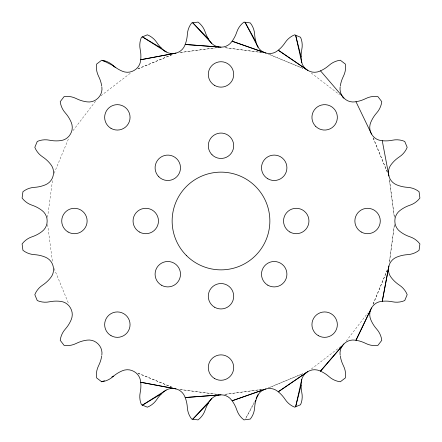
<?xml version="1.0" encoding="UTF-8"?>
<svg xmlns="http://www.w3.org/2000/svg" width="442" height="442" viewBox="0 0 442 442"><rect width="100%" height="100%" fill="white"/><g stroke="black" fill="none" stroke-linecap="round" stroke-linejoin="round"><path stroke-width="0.33" stroke-dasharray="2.21 1.66" d="M394.386 224.409L389.363 262.581L394.446 224.58M47.554 217.42L52.631 179.402M373.125 304.107L387.336 269.802M54.128 173.286L68.875 137.876M373.125 304.124L387.347 269.979M254.559 401.529L245.653 418.557L254.266 403.17M72.985 130.644L95.826 100.875M346.174 341.125L367.772 312.98M100.875 95.826L130.644 72.985M311.356 369.015L341.125 346.174M137.876 68.875L172.021 54.653M268.714 387.872L302.858 373.656L268.532 387.861M137.893 68.875L172.198 54.664M217.42 47.554L179.402 52.631L217.591 47.614M224.58 394.446L262.598 389.369L224.409 394.386M262.432 52.537L224.398 47.603L262.581 52.637M179.568 389.463L217.602 394.397L179.419 389.363M302.726 68.217L268.526 54.128L302.836 68.35M138.009 373.258L172.209 387.347M137.893 373.125L172.198 387.336M311.19 72.963L339.555 94.732M373.125 137.893L387.336 172.198M373.258 138.009L387.347 172.209M54.128 268.526L68.742 303.991M389.363 179.419L394.386 217.591L389.463 179.568M47.603 224.398L52.537 262.432"/><path stroke-width="0.66" d="M388.518 267.99L382.253 301.278L388.916 265.99A13.696 13.288 41.3 0 1 396.662 257.156A33.614 33.614 0 0 1 407.579 254.653A20.52 20.52 0 0 0 419.066 250.305L419.9 243.956A20.52 20.52 0 0 0 409.933 236.785A33.614 33.614 0 0 1 400.038 231.542A13.696 13.288 -26.3 0 1 394.839 221A13.696 13.288 26.3 0 1 400.038 210.458A33.614 33.614 0 0 1 409.933 205.215A20.52 20.52 0 0 0 419.9 198.044L419.066 191.695A20.52 20.52 0 0 0 407.579 187.347A33.614 33.614 0 0 1 396.662 184.844A13.696 13.288 -41.3 0 1 388.916 176.01L382.253 140.722M340.279 355.981L340.627 357.821A33.614 33.614 0 0 0 343.434 365.761A20.52 20.52 0 0 1 345.412 377.877L340.329 381.777A20.52 20.52 0 0 1 329.135 376.728A33.614 33.614 0 0 0 319.649 370.777A13.696 13.288 86.3 0 0 307.919 371.545A13.696 13.288 33.7 0 0 301.787 379.324L301.389 381.319A33.614 33.614 0 0 0 301.798 392.513A20.52 20.52 0 0 1 300.571 404.728L294.654 407.181A20.52 20.52 0 0 1 285.145 399.408A33.614 33.614 0 0 0 277.521 391.209A13.696 13.288 -78.7 0 0 265.99 388.916L232.105 400.789L264.062 389.568M301.787 379.324L295.643 406.784L301.107 385.059M370.645 309.743L355.981 340.279L371.545 307.919A13.696 13.288 56.2 0 1 381.319 301.389A33.614 33.614 0 0 1 392.513 301.798A20.52 20.52 0 0 0 404.728 300.571L407.181 294.654A20.52 20.52 0 0 0 399.408 285.145A33.614 33.614 0 0 1 391.209 277.521A13.696 13.288 -11.3 0 1 388.916 265.99M218.967 394.971L185.192 397.535L221 394.839A13.696 13.288 -63.8 0 1 231.542 400.038A33.614 33.614 0 0 1 236.785 409.933A20.52 20.52 0 0 0 243.956 419.9L250.305 419.066A20.52 20.52 0 0 0 254.653 407.579A33.614 33.614 0 0 1 257.156 396.662L258.056 394.839L256.145 398.485M255.255 401.391L255.912 400.203M342.578 345.451L320.511 371.147L343.92 343.92A13.696 13.288 71.3 0 1 355.053 340.141A33.614 33.614 0 0 1 365.761 343.434A20.52 20.52 0 0 0 377.877 345.412L381.777 340.329A20.52 20.52 0 0 0 376.728 329.135A33.614 33.614 0 0 1 370.777 319.649A13.696 13.288 3.8 0 1 371.545 307.919M221 394.839A13.696 13.288 63.8 0 0 211.801 398.507L210.458 400.038A33.614 33.614 0 0 0 205.215 409.933A20.52 20.52 0 0 1 198.044 419.9L191.695 419.066A20.52 20.52 0 0 1 187.347 407.579A33.614 33.614 0 0 0 184.844 396.662A13.696 13.288 -48.8 0 0 176.01 388.916L140.722 382.253L174.01 388.518M211.801 398.507L192.751 419.215L208.342 403.132M101.721 355.981A33.614 33.614 0 0 1 98.566 365.761A20.52 20.52 0 0 0 96.588 377.877L101.671 381.777A20.52 20.52 0 0 0 112.865 376.728L113.572 376.114L111.76 377.032M306.223 372.678L278.256 391.789L307.919 371.545M176.01 388.916A13.696 13.288 78.7 0 0 166.17 390.076L164.479 391.209A33.614 33.614 0 0 0 156.855 399.408A20.52 20.52 0 0 1 147.346 407.181L141.429 404.728A20.52 20.52 0 0 1 140.202 392.513A33.614 33.614 0 0 0 140.611 381.319A13.696 13.288 -33.8 0 0 134.081 371.545A13.696 13.288 -86.3 0 0 122.351 370.777A33.614 33.614 0 0 0 112.865 376.728M166.17 390.076L142.412 405.154L161.634 393.651M104.511 380.706L101.671 381.777M255.912 41.797L245.017 22.227L258.056 47.161L257.156 45.338A33.614 33.614 0 0 1 254.653 34.421A20.52 20.52 0 0 0 250.305 22.934L243.956 22.1A20.52 20.52 0 0 0 236.785 32.067A33.614 33.614 0 0 1 231.542 41.962A13.696 13.288 63.8 0 1 221 47.161A13.696 13.288 -63.7 0 1 211.801 43.493L210.458 41.962A33.614 33.614 0 0 1 205.215 32.067A20.52 20.52 0 0 0 198.044 22.1L191.695 22.934A20.52 20.52 0 0 0 187.347 34.421A33.614 33.614 0 0 1 184.844 45.338A13.696 13.288 48.8 0 1 176.01 53.084L140.722 59.747L174.01 53.482M221 47.161L185.192 44.465L218.967 47.029M301.107 56.941L295.643 35.216L301.787 62.676L301.389 60.681A33.614 33.614 0 0 1 301.798 49.487A20.52 20.52 0 0 0 300.571 37.272L294.654 34.819A20.52 20.52 0 0 0 285.145 42.592A33.614 33.614 0 0 1 277.521 50.791A13.696 13.288 78.7 0 1 265.99 53.084L232.105 41.211L264.062 52.432M104.483 61.361L101.671 60.222L96.588 64.123A20.52 20.52 0 0 0 98.566 76.239A33.614 33.614 0 0 1 101.721 86.019M113.417 66.289L115.798 67.604M161.634 48.349L142.412 36.846L141.429 37.272A20.52 20.52 0 0 0 140.202 49.487A33.614 33.614 0 0 1 140.611 60.681A13.696 13.288 33.8 0 1 134.081 70.455A13.696 13.288 86.3 0 1 122.351 71.223A33.614 33.614 0 0 1 112.865 65.272A20.52 20.52 0 0 0 102.699 60.377L113.572 65.886L112.865 65.272M164.479 50.791L166.17 51.924L142.412 36.846L147.346 34.819A20.52 20.52 0 0 1 156.855 42.592A33.614 33.614 0 0 0 164.479 50.791A13.696 13.288 -78.7 0 0 176.01 53.084M340.279 86.019A33.614 33.614 0 0 1 343.434 76.239A20.52 20.52 0 0 0 345.412 64.123L340.329 60.222A20.52 20.52 0 0 0 329.135 65.272A33.614 33.614 0 0 1 319.649 71.223A13.696 13.288 -86.3 0 1 307.919 70.455L278.256 50.211L306.223 69.322M342.832 97.24L343.92 98.08A13.696 13.288 -71.3 0 0 355.053 101.859A33.614 33.614 0 0 0 365.761 98.566A20.52 20.52 0 0 1 377.877 96.588L381.777 101.671A20.52 20.52 0 0 1 376.728 112.865A33.614 33.614 0 0 0 370.777 122.351A13.696 13.288 -3.8 0 0 371.545 134.081A13.696 13.288 -56.2 0 0 381.319 140.611A33.614 33.614 0 0 0 392.513 140.202A20.52 20.52 0 0 1 404.728 141.429L407.181 147.346A20.52 20.52 0 0 1 399.408 156.855A33.614 33.614 0 0 0 391.209 164.479A13.696 13.288 11.3 0 0 388.916 176.01M208.342 38.868L192.751 22.785L211.801 43.493M320.511 70.853L343.92 98.08A13.696 13.288 -18.7 0 1 340.141 86.947M355.981 101.721L371.545 134.081M101.859 86.947A13.696 13.288 18.8 0 1 98.08 98.08A13.696 13.288 71.3 0 1 86.947 101.859A33.614 33.614 0 0 1 76.239 98.566A20.52 20.52 0 0 0 64.123 96.588L60.222 101.671A20.52 20.52 0 0 0 65.272 112.865A33.614 33.614 0 0 1 71.223 122.351A13.696 13.288 3.7 0 1 70.455 134.081A13.696 13.288 56.3 0 1 60.681 140.611A33.614 33.614 0 0 1 49.487 140.202A20.52 20.52 0 0 0 37.272 141.429L34.819 147.346A20.52 20.52 0 0 0 42.592 156.855A33.614 33.614 0 0 1 50.791 164.479A13.696 13.288 -11.3 0 1 53.084 176.01A13.696 13.288 41.3 0 1 45.338 184.844A33.614 33.614 0 0 1 34.421 187.347A20.52 20.52 0 0 0 22.934 191.695L22.1 198.044A20.52 20.52 0 0 0 32.067 205.215A33.614 33.614 0 0 1 41.962 210.458A13.696 13.288 -26.2 0 1 47.161 221A13.696 13.288 26.2 0 1 41.962 231.542A33.614 33.614 0 0 1 32.067 236.785A20.52 20.52 0 0 0 22.1 243.956L22.934 250.305A20.52 20.52 0 0 0 34.421 254.653A33.614 33.614 0 0 1 45.338 257.156A13.696 13.288 -41.3 0 1 53.084 265.99A13.696 13.288 11.3 0 1 50.791 277.521A33.614 33.614 0 0 1 42.592 285.145A20.52 20.52 0 0 0 34.819 294.654L37.272 300.571A20.52 20.52 0 0 0 49.487 301.798A33.614 33.614 0 0 1 60.681 301.389A13.696 13.288 -56.3 0 1 70.455 307.919A13.696 13.288 -3.7 0 1 71.223 319.649A33.614 33.614 0 0 1 65.272 329.135A20.52 20.52 0 0 0 60.222 340.329L64.123 345.412A20.52 20.52 0 0 0 76.239 343.434A33.614 33.614 0 0 1 86.947 340.141A13.696 13.288 -71.3 0 1 98.08 343.92A13.696 13.288 -18.8 0 1 101.859 355.053M265.99 53.084A13.696 13.288 -48.8 0 1 257.156 45.338M307.919 70.455A13.696 13.288 -33.7 0 1 301.389 60.681M340.141 355.053A13.696 13.288 18.7 0 1 343.92 343.92M257.156 396.662A13.696 13.288 48.8 0 1 265.99 388.916M186.452 255.548A48.858 48.858 0 0 0 268.195 233.647A48.858 48.858 0 0 0 208.353 173.805A48.858 48.858 0 0 0 186.452 255.548M289.891 232A12.702 12.702 0 0 0 308.947 221A12.702 12.702 0 0 0 289.891 210A12.702 12.702 0 0 0 289.891 232M267.852 178.8A12.702 12.702 0 0 0 286.908 167.794A12.702 12.702 0 0 0 267.852 156.794A12.702 12.702 0 0 0 267.852 178.8M212.016 154.739A12.702 12.702 0 0 0 233.271 149.048A12.702 12.702 0 0 0 217.713 133.49A12.702 12.702 0 0 0 212.016 154.739M158.816 176.778A12.702 12.702 0 0 0 180.065 171.082A12.702 12.702 0 0 0 164.507 155.529A12.702 12.702 0 0 0 158.816 176.778M139.407 232A12.702 12.702 0 0 0 158.463 221A12.702 12.702 0 0 0 139.407 210A12.702 12.702 0 0 0 139.407 232M161.446 285.206A12.702 12.702 0 0 0 180.502 274.206A12.702 12.702 0 0 0 161.446 263.2A12.702 12.702 0 0 0 161.446 285.206M214.646 307.245A12.702 12.702 0 0 0 233.702 296.239A12.702 12.702 0 0 0 214.646 285.239A12.702 12.702 0 0 0 214.646 307.245M267.852 285.206A12.702 12.702 0 0 0 286.908 274.206A12.702 12.702 0 0 0 267.852 263.2A12.702 12.702 0 0 0 267.852 285.206M361.224 232A12.702 12.702 0 0 0 380.275 221A12.702 12.702 0 0 0 361.224 210A12.702 12.702 0 0 0 361.224 232M315.66 126.34A12.702 12.702 0 0 0 336.914 120.644A12.702 12.702 0 0 0 321.356 105.085A12.702 12.702 0 0 0 315.66 126.34M214.646 85.428A12.702 12.702 0 0 0 233.702 74.427A12.702 12.702 0 0 0 214.646 63.427A12.702 12.702 0 0 0 214.646 85.428M111.003 128.357A12.702 12.702 0 0 0 130.059 117.357A12.702 12.702 0 0 0 111.003 106.356A12.702 12.702 0 0 0 111.003 128.357M68.074 232A12.702 12.702 0 0 0 87.129 221A12.702 12.702 0 0 0 68.074 210A12.702 12.702 0 0 0 68.074 232M111.003 335.644A12.702 12.702 0 0 0 130.059 324.643A12.702 12.702 0 0 0 111.003 313.643A12.702 12.702 0 0 0 111.003 335.644M214.646 378.573A12.702 12.702 0 0 0 233.702 367.573A12.702 12.702 0 0 0 214.646 356.572A12.702 12.702 0 0 0 214.646 378.573M318.29 335.644A12.702 12.702 0 0 0 337.345 324.643A12.702 12.702 0 0 0 318.29 313.643A12.702 12.702 0 0 0 318.29 335.644"/></g></svg>
